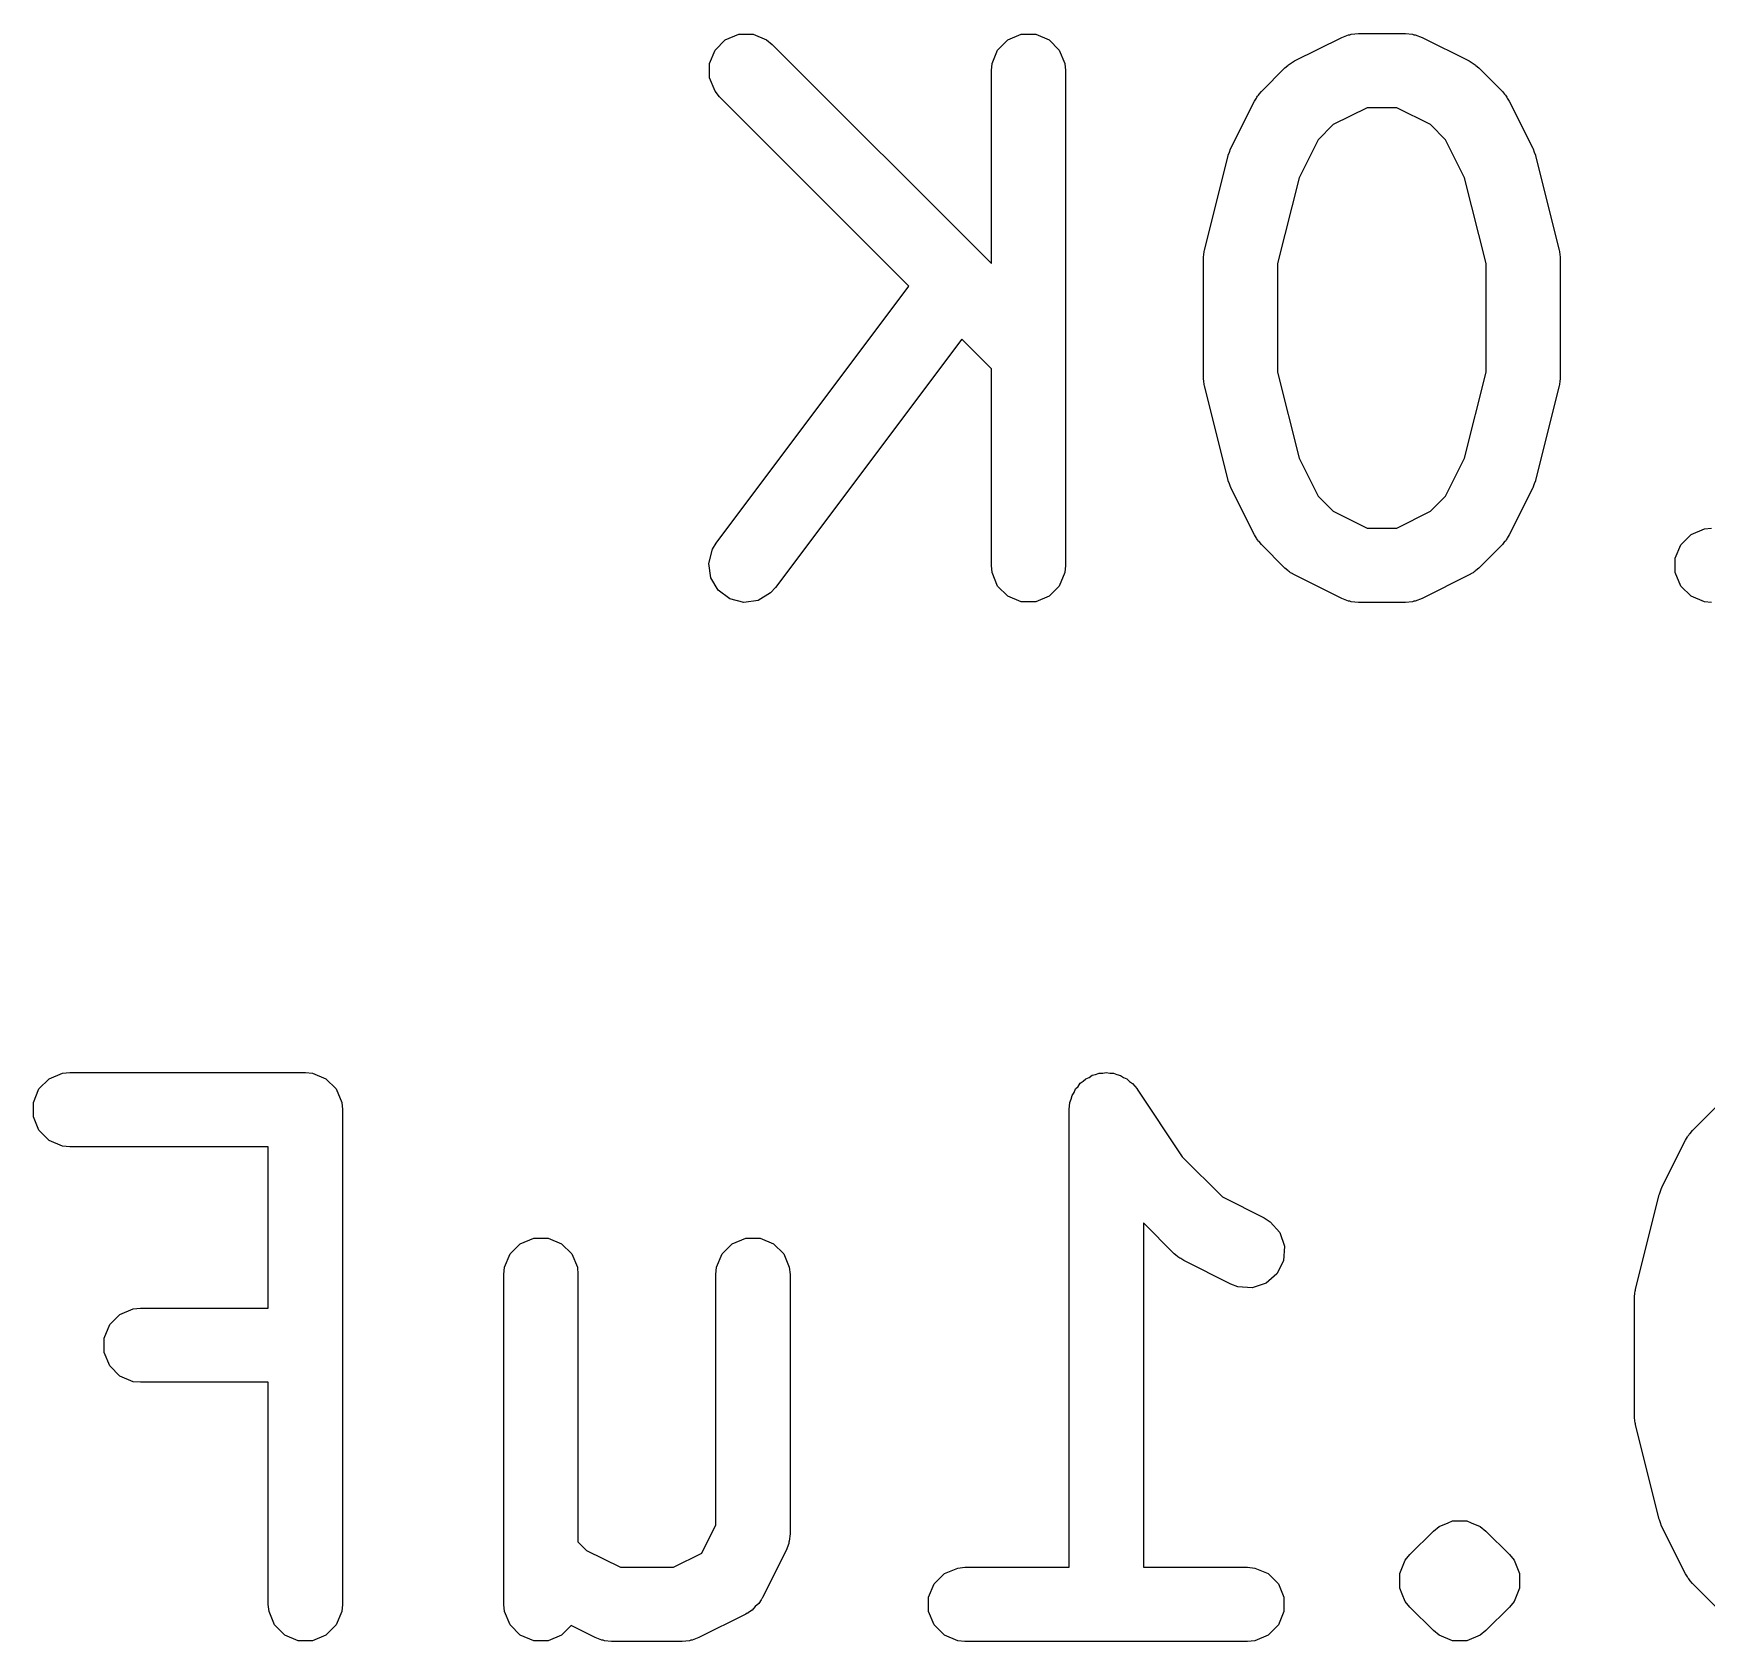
# Model space of a CAD drawing. Extents: x 2.01 to 5.6, y -4.28 to -1.65.
# Drawn here: x 3.9684 to 4.1016, y -3.7216 to -3.5937 of the extents above; entities that cross this region are included whole.
import ezdxf

# ---------------------------------------------------------------- set-up
doc = ezdxf.new("R2010")
doc.units = 0
doc.header["$MEASUREMENT"] = 0
doc.layers.add('BLACK', color=7, linetype='CONTINUOUS')

msp = doc.modelspace()

# ---------------------------------------------------------------- linework, layer by layer
at = {"layer": 'BLACK', "linetype": 'CONTINUOUS'}
for p, q in [((4.02348, -3.59419), (4.02455, -3.59375)), ((4.02455, -3.59375), (4.0257, -3.59375)), ((4.0257, -3.59375), (4.02676, -3.59419)), ((4.04598, -3.59419), (4.04704, -3.59375)), ((4.04704, -3.59375), (4.0482, -3.59375)), ((4.0482, -3.59375), (4.04926, -3.59419)), ((4.0688, -3.59588), (4.07255, -3.59401)), ((4.07255, -3.59401), (4.07309, -3.5938)), ((4.07309, -3.5938), (4.07319, -3.59379)), ((4.07319, -3.59379), (4.07329, -3.59375)), ((4.07329, -3.59375), (4.07387, -3.59369)), ((4.07387, -3.59369), (4.07762, -3.59369)), ((4.07762, -3.59369), (4.07819, -3.59375)), ((4.07819, -3.59375), (4.07829, -3.59379)), ((4.07829, -3.59379), (4.0784, -3.5938)), ((4.0784, -3.5938), (4.07894, -3.59401)), ((4.07894, -3.59401), (4.08269, -3.59588)), ((4.02223, -3.59607), (4.02267, -3.59501)), ((4.02267, -3.59501), (4.02348, -3.59419)), ((4.02676, -3.59419), (4.02721, -3.59456)), ((4.02721, -3.59456), (4.04467, -3.61201)), ((4.04472, -3.59607), (4.04516, -3.59501)), ((4.04516, -3.59501), (4.04598, -3.59419)), ((4.04926, -3.59419), (4.05007, -3.59501)), ((4.05007, -3.59501), (4.05052, -3.59607)), ((4.02223, -3.59722), (4.02223, -3.59607)), ((4.04467, -3.59665), (4.04472, -3.59607)), ((4.04467, -3.61201), (4.04467, -3.59665)), ((4.05052, -3.59607), (4.05057, -3.59665)), ((4.05057, -3.59665), (4.05057, -3.63602)), ((4.06615, -3.59831), (4.06803, -3.59643)), ((4.06803, -3.59643), (4.06825, -3.59625)), ((4.06825, -3.59625), (4.06831, -3.59619)), ((4.06831, -3.59619), (4.06839, -3.59613)), ((4.06839, -3.59613), (4.06848, -3.59607)), ((4.06848, -3.59607), (4.06855, -3.59604)), ((4.06855, -3.59604), (4.0688, -3.59588)), ((4.08269, -3.59588), (4.08293, -3.59604)), ((4.08293, -3.59604), (4.08301, -3.59607)), ((4.08301, -3.59607), (4.08309, -3.59613)), ((4.08309, -3.59613), (4.08318, -3.59619)), ((4.08318, -3.59619), (4.08323, -3.59625)), ((4.08323, -3.59625), (4.08345, -3.59643)), ((4.08345, -3.59643), (4.08533, -3.59831)), ((4.02267, -3.59829), (4.02223, -3.59722)), ((4.02303, -3.59873), (4.02267, -3.59829)), ((4.0381, -3.6138), (4.02303, -3.59873)), ((4.06373, -3.60282), (4.0656, -3.59908)), ((4.0656, -3.59908), (4.06576, -3.59883)), ((4.06576, -3.59883), (4.06579, -3.59876)), ((4.06579, -3.59876), (4.06585, -3.59867)), ((4.06585, -3.59867), (4.06591, -3.59859)), ((4.06591, -3.59859), (4.06597, -3.59853)), ((4.06597, -3.59853), (4.06615, -3.59831)), ((4.08533, -3.59831), (4.08551, -3.59853)), ((4.08551, -3.59853), (4.08557, -3.59859)), ((4.08557, -3.59859), (4.08563, -3.59867)), ((4.08563, -3.59867), (4.08569, -3.59876)), ((4.08569, -3.59876), (4.08572, -3.59883)), ((4.08572, -3.59883), (4.08588, -3.59908)), ((4.08588, -3.59908), (4.08776, -3.60282)), ((4.07456, -3.5996), (4.07187, -3.60095)), ((4.07692, -3.5996), (4.07456, -3.5996)), ((4.07962, -3.60095), (4.07692, -3.5996)), ((4.07187, -3.60095), (4.07067, -3.60215)), ((4.08081, -3.60215), (4.07962, -3.60095)), ((4.06352, -3.60337), (4.06361, -3.60313)), ((4.06361, -3.60313), (4.0637, -3.60288)), ((4.0637, -3.60288), (4.06371, -3.60287)), ((4.06371, -3.60287), (4.06373, -3.60282)), ((4.07067, -3.60215), (4.06915, -3.60518)), ((4.08233, -3.60518), (4.08081, -3.60215)), ((4.08776, -3.60282), (4.08777, -3.60287)), ((4.08777, -3.60287), (4.08778, -3.60288)), ((4.08778, -3.60288), (4.08787, -3.60313)), ((4.08787, -3.60313), (4.08796, -3.60337)), ((4.06163, -3.61093), (4.0635, -3.60343)), ((4.0635, -3.60343), (4.06352, -3.60339)), ((4.06352, -3.60339), (4.06352, -3.60337)), ((4.08796, -3.60337), (4.08796, -3.60339)), ((4.08796, -3.60339), (4.08798, -3.60343)), ((4.08798, -3.60343), (4.08985, -3.61093)), ((4.06915, -3.60518), (4.06744, -3.61201)), ((4.08404, -3.61201), (4.08233, -3.60518)), ((4.06154, -3.6115), (4.06157, -3.61129)), ((4.06157, -3.61129), (4.0616, -3.61107)), ((4.0616, -3.61107), (4.06161, -3.61103)), ((4.06161, -3.61103), (4.06163, -3.61093)), ((4.08985, -3.61093), (4.08987, -3.61103)), ((4.08987, -3.61103), (4.08989, -3.61107)), ((4.08989, -3.61107), (4.08991, -3.61129)), ((4.08991, -3.61129), (4.08994, -3.6115)), ((4.06155, -3.61154), (4.06154, -3.6115)), ((4.06154, -3.61164), (4.06155, -3.61154)), ((4.06154, -3.62102), (4.06154, -3.61164)), ((4.06744, -3.61201), (4.06744, -3.62065)), ((4.08404, -3.62065), (4.08404, -3.61201)), ((4.08994, -3.6115), (4.08993, -3.61154)), ((4.08993, -3.61154), (4.08994, -3.61164)), ((4.08994, -3.61164), (4.08994, -3.62102)), ((4.02276, -3.63424), (4.0381, -3.6138)), ((4.04231, -3.61801), (4.02748, -3.63779)), ((4.04467, -3.62037), (4.04231, -3.61801)), ((4.04467, -3.63602), (4.04467, -3.62037)), ((4.06744, -3.62065), (4.06915, -3.62749)), ((4.08233, -3.62749), (4.08404, -3.62065)), ((4.06155, -3.62112), (4.06154, -3.62102)), ((4.06154, -3.62116), (4.06155, -3.62112)), ((4.06157, -3.62138), (4.06154, -3.62116)), ((4.0616, -3.62159), (4.06157, -3.62138)), ((4.06161, -3.62163), (4.0616, -3.62159)), ((4.06163, -3.62173), (4.06161, -3.62163)), ((4.0635, -3.62923), (4.06163, -3.62173)), ((4.08985, -3.62173), (4.08798, -3.62923)), ((4.08987, -3.62163), (4.08985, -3.62173)), ((4.08989, -3.62159), (4.08987, -3.62163)), ((4.08991, -3.62138), (4.08989, -3.62159)), ((4.08994, -3.62116), (4.08991, -3.62138)), ((4.08994, -3.62102), (4.08993, -3.62112)), ((4.08993, -3.62112), (4.08994, -3.62116)), ((4.06915, -3.62749), (4.07067, -3.63052)), ((4.08081, -3.63052), (4.08233, -3.62749)), ((4.06352, -3.62928), (4.0635, -3.62923)), ((4.06352, -3.6293), (4.06352, -3.62928)), ((4.06361, -3.62954), (4.06352, -3.6293)), ((4.0637, -3.62978), (4.06361, -3.62954)), ((4.06371, -3.6298), (4.0637, -3.62978)), ((4.06373, -3.62984), (4.06371, -3.6298)), ((4.0656, -3.63359), (4.06373, -3.62984)), ((4.08776, -3.62984), (4.08588, -3.63359)), ((4.08777, -3.6298), (4.08776, -3.62984)), ((4.08778, -3.62978), (4.08777, -3.6298)), ((4.08787, -3.62954), (4.08778, -3.62978)), ((4.08796, -3.6293), (4.08787, -3.62954)), ((4.08798, -3.62923), (4.08796, -3.62928)), ((4.08796, -3.62928), (4.08796, -3.6293)), ((4.07067, -3.63052), (4.07187, -3.63171)), ((4.07962, -3.63171), (4.08081, -3.63052)), ((4.07187, -3.63171), (4.07456, -3.63306)), ((4.07692, -3.63306), (4.07962, -3.63171)), ((4.06576, -3.63384), (4.0656, -3.63359)), ((4.06579, -3.63391), (4.06576, -3.63384)), ((4.06585, -3.63399), (4.06579, -3.63391)), ((4.06591, -3.63408), (4.06585, -3.63399)), ((4.07456, -3.63306), (4.07692, -3.63306)), ((4.08563, -3.63399), (4.08557, -3.63408)), ((4.08569, -3.63391), (4.08563, -3.63399)), ((4.08572, -3.63384), (4.08569, -3.63391)), ((4.08588, -3.63359), (4.08572, -3.63384)), ((4.09953, -3.63438), (4.10035, -3.63356)), ((4.10035, -3.63356), (4.10141, -3.63312)), ((4.10141, -3.63312), (4.10199, -3.63306)), ((4.02217, -3.63586), (4.02246, -3.63474)), ((4.02246, -3.63474), (4.02276, -3.63424)), ((4.06597, -3.63413), (4.06591, -3.63408)), ((4.06615, -3.63435), (4.06597, -3.63413)), ((4.06803, -3.63623), (4.06615, -3.63435)), ((4.08533, -3.63435), (4.08345, -3.63623)), ((4.08551, -3.63413), (4.08533, -3.63435)), ((4.08557, -3.63408), (4.08551, -3.63413)), ((4.09909, -3.63544), (4.09953, -3.63438)), ((4.02234, -3.637), (4.02217, -3.63586)), ((4.04472, -3.63659), (4.04467, -3.63602)), ((4.04516, -3.63766), (4.04472, -3.63659)), ((4.05052, -3.63659), (4.05007, -3.63766)), ((4.05057, -3.63602), (4.05052, -3.63659)), ((4.06825, -3.63642), (4.06803, -3.63623)), ((4.06831, -3.63647), (4.06825, -3.63642)), ((4.06839, -3.63653), (4.06831, -3.63647)), ((4.06848, -3.6366), (4.06839, -3.63653)), ((4.06855, -3.63663), (4.06848, -3.6366)), ((4.0688, -3.63678), (4.06855, -3.63663)), ((4.08293, -3.63663), (4.08269, -3.63678)), ((4.08301, -3.6366), (4.08293, -3.63663)), ((4.08309, -3.63653), (4.08301, -3.6366)), ((4.08318, -3.63647), (4.08309, -3.63653)), ((4.08323, -3.63642), (4.08318, -3.63647)), ((4.08345, -3.63623), (4.08323, -3.63642)), ((4.09909, -3.63659), (4.09909, -3.63544)), ((4.09953, -3.63766), (4.09909, -3.63659)), ((4.02292, -3.63799), (4.02234, -3.637)), ((4.02748, -3.63779), (4.02709, -3.63821)), ((4.04598, -3.63847), (4.04516, -3.63766)), ((4.05007, -3.63766), (4.04926, -3.63847)), ((4.07255, -3.63866), (4.0688, -3.63678)), ((4.08269, -3.63678), (4.07894, -3.63866)), ((4.10035, -3.63847), (4.09953, -3.63766)), ((4.02385, -3.63868), (4.02292, -3.63799)), ((4.02496, -3.63896), (4.02385, -3.63868)), ((4.0261, -3.6388), (4.02496, -3.63896)), ((4.02709, -3.63821), (4.0261, -3.6388)), ((4.04704, -3.63891), (4.04598, -3.63847)), ((4.0482, -3.63891), (4.04704, -3.63891)), ((4.04926, -3.63847), (4.0482, -3.63891)), ((4.07309, -3.63886), (4.07255, -3.63866)), ((4.07319, -3.63887), (4.07309, -3.63886)), ((4.07329, -3.63891), (4.07319, -3.63887)), ((4.07387, -3.63897), (4.07329, -3.63891)), ((4.07762, -3.63897), (4.07387, -3.63897)), ((4.07819, -3.63891), (4.07762, -3.63897)), ((4.07829, -3.63887), (4.07819, -3.63891)), ((4.0784, -3.63886), (4.07829, -3.63887)), ((4.07894, -3.63866), (4.0784, -3.63886)), ((4.10141, -3.63891), (4.10035, -3.63847)), ((4.10199, -3.63897), (4.10141, -3.63891)), ((3.96968, -3.67687), (3.97074, -3.67643)), ((3.97074, -3.67643), (3.97132, -3.67637)), ((3.97132, -3.67637), (3.99006, -3.67637)), ((3.99006, -3.67637), (3.99064, -3.67643)), ((3.99064, -3.67643), (3.9917, -3.67687)), ((4.05244, -3.67676), (4.05268, -3.67659)), ((4.05268, -3.67659), (4.05296, -3.67654)), ((4.05296, -3.67654), (4.05323, -3.67643)), ((4.05323, -3.67643), (4.05352, -3.67643)), ((4.05352, -3.67643), (4.05381, -3.67637)), ((4.05381, -3.67637), (4.05409, -3.67643)), ((4.05409, -3.67643), (4.05438, -3.67643)), ((4.05438, -3.67643), (4.05465, -3.67654)), ((4.05465, -3.67654), (4.05494, -3.6766)), ((4.05494, -3.6766), (4.05518, -3.67676)), ((3.96842, -3.67875), (3.96886, -3.67768)), ((3.96886, -3.67768), (3.96968, -3.67687)), ((3.9917, -3.67687), (3.99252, -3.67768)), ((3.99252, -3.67768), (3.99296, -3.67875)), ((4.05124, -3.67795), (4.05135, -3.67768)), ((4.05135, -3.67768), (4.05156, -3.67748)), ((4.05156, -3.67748), (4.05172, -3.67723)), ((4.05172, -3.67723), (4.05196, -3.67707)), ((4.05196, -3.67707), (4.05217, -3.67687)), ((4.05217, -3.67687), (4.05244, -3.67676)), ((4.05518, -3.67676), (4.05545, -3.67687)), ((4.05545, -3.67687), (4.05565, -3.67708)), ((4.05565, -3.67708), (4.0559, -3.67724)), ((4.0559, -3.67724), (4.05626, -3.67768)), ((4.05626, -3.67768), (4.05626, -3.67768)), ((4.05626, -3.67768), (4.05626, -3.67768)), ((4.05626, -3.67768), (4.05626, -3.67769)), ((4.05626, -3.67769), (4.05985, -3.68307)), ((3.96842, -3.6799), (3.96842, -3.67875)), ((3.99296, -3.67875), (3.99302, -3.67932)), ((4.05085, -3.67932), (4.05091, -3.67875)), ((4.05091, -3.67875), (4.05102, -3.67848)), ((4.05102, -3.67848), (4.05108, -3.67819)), ((4.05108, -3.67819), (4.05124, -3.67795)), ((4.10046, -3.68099), (4.10234, -3.67911)), ((3.96886, -3.68096), (3.96842, -3.6799)), ((3.99302, -3.67932), (3.99302, -3.71869)), ((4.05085, -3.71574), (4.05085, -3.67932)), ((4.05085, -3.67932), (4.05085, -3.67932)), ((4.05085, -3.67932), (4.05085, -3.67932)), ((4.05085, -3.67932), (4.05085, -3.67932)), ((3.96968, -3.68178), (3.96886, -3.68096)), ((3.97074, -3.68222), (3.96968, -3.68178)), ((4.09803, -3.6855), (4.09991, -3.68175)), ((4.09991, -3.68175), (4.10006, -3.6815)), ((4.10006, -3.6815), (4.10009, -3.68143)), ((4.10009, -3.68143), (4.10016, -3.68135)), ((4.10016, -3.68135), (4.10022, -3.68126)), ((4.10022, -3.68126), (4.10028, -3.68121)), ((4.10028, -3.68121), (4.10046, -3.68099)), ((3.97132, -3.68228), (3.97074, -3.68222)), ((3.98711, -3.68228), (3.97132, -3.68228)), ((3.98711, -3.69512), (3.98711, -3.68228)), ((4.05985, -3.68307), (4.06305, -3.68627)), ((4.09783, -3.68604), (4.09792, -3.6858)), ((4.09792, -3.6858), (4.09801, -3.68556)), ((4.09801, -3.68556), (4.09802, -3.68554)), ((4.09802, -3.68554), (4.09803, -3.6855)), ((4.06305, -3.68627), (4.06637, -3.68793)), ((4.09594, -3.69361), (4.09781, -3.68611)), ((4.09781, -3.68611), (4.09783, -3.68606)), ((4.09783, -3.68606), (4.09783, -3.68604)), ((4.05922, -3.69079), (4.05676, -3.68833)), ((4.05676, -3.68833), (4.05676, -3.71574)), ((4.06637, -3.68793), (4.06686, -3.68824)), ((4.06686, -3.68824), (4.06762, -3.68911)), ((4.00717, -3.68999), (4.00824, -3.68955)), ((4.00824, -3.68955), (4.00939, -3.68955)), ((4.00939, -3.68955), (4.01045, -3.68999)), ((4.02404, -3.68999), (4.02511, -3.68955)), ((4.02511, -3.68955), (4.02626, -3.68955)), ((4.02626, -3.68955), (4.02732, -3.68999)), ((4.06762, -3.68911), (4.06798, -3.6902)), ((4.00592, -3.69187), (4.00636, -3.69081)), ((4.00636, -3.69081), (4.00717, -3.68999)), ((4.01045, -3.68999), (4.01127, -3.69081)), ((4.01127, -3.69081), (4.01171, -3.69187)), ((4.02279, -3.69187), (4.02323, -3.69081)), ((4.02323, -3.69081), (4.02404, -3.68999)), ((4.02732, -3.68999), (4.02814, -3.69081)), ((4.02814, -3.69081), (4.02858, -3.69187)), ((4.05944, -3.69097), (4.05922, -3.69079)), ((4.05949, -3.69103), (4.05944, -3.69097)), ((4.05958, -3.69109), (4.05949, -3.69103)), ((4.05966, -3.69115), (4.05958, -3.69109)), ((4.05974, -3.69118), (4.05966, -3.69115)), ((4.05998, -3.69134), (4.05974, -3.69118)), ((4.06798, -3.6902), (4.0679, -3.69135)), ((4.00586, -3.69245), (4.00592, -3.69187)), ((4.00586, -3.71869), (4.00586, -3.69245)), ((4.01171, -3.69187), (4.01176, -3.69245)), ((4.01176, -3.69245), (4.01176, -3.71372)), ((4.02273, -3.69245), (4.02279, -3.69187)), ((4.02273, -3.71237), (4.02273, -3.69245)), ((4.02858, -3.69187), (4.02864, -3.69245)), ((4.02864, -3.69245), (4.02864, -3.71307)), ((4.06373, -3.69321), (4.05998, -3.69134)), ((4.06739, -3.69238), (4.06652, -3.69314)), ((4.0679, -3.69135), (4.06739, -3.69238)), ((4.06427, -3.69342), (4.06373, -3.69321)), ((4.06542, -3.6935), (4.06427, -3.69342)), ((4.06652, -3.69314), (4.06542, -3.6935)), ((4.09588, -3.69396), (4.0959, -3.69375)), ((4.0959, -3.69375), (4.09592, -3.69371)), ((4.09592, -3.69371), (4.09594, -3.69361)), ((3.9753, -3.69562), (3.97636, -3.69518)), ((3.97636, -3.69518), (3.97694, -3.69512)), ((3.97694, -3.69512), (3.98711, -3.69512)), ((4.09585, -3.69418), (4.09588, -3.69396)), ((4.09586, -3.69422), (4.09585, -3.69418)), ((4.09585, -3.69432), (4.09586, -3.69422)), ((4.09585, -3.7037), (4.09585, -3.69432)), ((3.97404, -3.6975), (3.97449, -3.69643)), ((3.97449, -3.69643), (3.9753, -3.69562)), ((3.97404, -3.69865), (3.97404, -3.6975)), ((3.97449, -3.69971), (3.97404, -3.69865)), ((3.9753, -3.70053), (3.97449, -3.69971)), ((3.97636, -3.70097), (3.9753, -3.70053)), ((3.97694, -3.70102), (3.97636, -3.70097)), ((3.98711, -3.70102), (3.97694, -3.70102)), ((3.98711, -3.71869), (3.98711, -3.70102)), ((4.09586, -3.7038), (4.09585, -3.7037)), ((4.09585, -3.70384), (4.09586, -3.7038)), ((4.09588, -3.70405), (4.09585, -3.70384)), ((4.0959, -3.70427), (4.09588, -3.70405)), ((4.09592, -3.70431), (4.0959, -3.70427)), ((4.09594, -3.70441), (4.09592, -3.70431)), ((4.09781, -3.71191), (4.09594, -3.70441)), ((4.02161, -3.71462), (4.02273, -3.71237)), ((4.07984, -3.71286), (4.08029, -3.71249)), ((4.08029, -3.71249), (4.08101, -3.71219)), ((4.08029, -3.71249), (4.08029, -3.71249)), ((4.08101, -3.71219), (4.08135, -3.71205)), ((4.08135, -3.71205), (4.0825, -3.71205)), ((4.0825, -3.71205), (4.0825, -3.71205)), ((4.0825, -3.71205), (4.08285, -3.71219)), ((4.08285, -3.71219), (4.08357, -3.71249)), ((4.08357, -3.71249), (4.08357, -3.71249)), ((4.08357, -3.71249), (4.08402, -3.71286)), ((4.09783, -3.71195), (4.09781, -3.71191)), ((4.09783, -3.71197), (4.09783, -3.71195)), ((4.09792, -3.71221), (4.09783, -3.71197)), ((4.09801, -3.71246), (4.09792, -3.71221)), ((4.09802, -3.71247), (4.09801, -3.71246)), ((4.09803, -3.71252), (4.09802, -3.71247)), ((4.09991, -3.71626), (4.09803, -3.71252)), ((4.01176, -3.71372), (4.01244, -3.71439)), ((4.02853, -3.71385), (4.02833, -3.71439)), ((4.02854, -3.71374), (4.02853, -3.71385)), ((4.02858, -3.71365), (4.02854, -3.71374)), ((4.02864, -3.71307), (4.02858, -3.71365)), ((4.07796, -3.71473), (4.07984, -3.71286)), ((4.08402, -3.71286), (4.08589, -3.71473)), ((4.01244, -3.71439), (4.01513, -3.71574)), ((4.01936, -3.71574), (4.02161, -3.71462)), ((4.02833, -3.71439), (4.02645, -3.71814)), ((4.07716, -3.71624), (4.0776, -3.71518)), ((4.0776, -3.71518), (4.07796, -3.71473)), ((4.08589, -3.71473), (4.08626, -3.71518)), ((4.08626, -3.71518), (4.0867, -3.71624)), ((4.01513, -3.71574), (4.01936, -3.71574)), ((4.0401, -3.71705), (4.04092, -3.71624)), ((4.04092, -3.71624), (4.04198, -3.7158)), ((4.04198, -3.7158), (4.04256, -3.71574)), ((4.04256, -3.71574), (4.05085, -3.71574)), ((4.05676, -3.71574), (4.06505, -3.71574)), ((4.06505, -3.71574), (4.06563, -3.7158)), ((4.06563, -3.7158), (4.06669, -3.71624)), ((4.06669, -3.71624), (4.06751, -3.71705)), ((4.07716, -3.71739), (4.07716, -3.71624)), ((4.0867, -3.71624), (4.0867, -3.71624)), ((4.0867, -3.71624), (4.0867, -3.71739)), ((4.10006, -3.71651), (4.09991, -3.71626)), ((4.10009, -3.71658), (4.10006, -3.71651)), ((4.03966, -3.71812), (4.0401, -3.71705)), ((4.06751, -3.71705), (4.06795, -3.71812)), ((4.07735, -3.71787), (4.07716, -3.71739)), ((4.0776, -3.71846), (4.07735, -3.71787)), ((4.0867, -3.71739), (4.08626, -3.71846)), ((4.10016, -3.71667), (4.10009, -3.71658)), ((4.10022, -3.71675), (4.10016, -3.71667)), ((4.10028, -3.71681), (4.10022, -3.71675)), ((4.10046, -3.71703), (4.10028, -3.71681)), ((4.10234, -3.71891), (4.10046, -3.71703)), ((3.98717, -3.71927), (3.98711, -3.71869)), ((3.99302, -3.71869), (3.99296, -3.71927)), ((4.00592, -3.71927), (4.00586, -3.71869)), ((4.02562, -3.71915), (4.02533, -3.71934)), ((4.02586, -3.71887), (4.02562, -3.71915)), ((4.02614, -3.71863), (4.02586, -3.71887)), ((4.02633, -3.71834), (4.02614, -3.71863)), ((4.02637, -3.71828), (4.02633, -3.71834)), ((4.02639, -3.71824), (4.02637, -3.71828)), ((4.02645, -3.71814), (4.02639, -3.71824)), ((4.03966, -3.71927), (4.03966, -3.71812)), ((4.06795, -3.71812), (4.06795, -3.71927)), ((4.07796, -3.71891), (4.0776, -3.71846)), ((4.07984, -3.72078), (4.07796, -3.71891)), ((4.08589, -3.71891), (4.08402, -3.72078)), ((4.08626, -3.71846), (4.08589, -3.71891)), ((3.98761, -3.72033), (3.98717, -3.71927)), ((3.98842, -3.72115), (3.98761, -3.72033)), ((3.99252, -3.72033), (3.9917, -3.72115)), ((3.99296, -3.71927), (3.99252, -3.72033)), ((4.00636, -3.72033), (4.00592, -3.71927)), ((4.00717, -3.72115), (4.00636, -3.72033)), ((4.01122, -3.72038), (4.01045, -3.72115)), ((4.01312, -3.72133), (4.01122, -3.72038)), ((4.02513, -3.71946), (4.02138, -3.72133)), ((4.02523, -3.7194), (4.02513, -3.71946)), ((4.02527, -3.71938), (4.02523, -3.7194)), ((4.02533, -3.71934), (4.02527, -3.71938)), ((4.0401, -3.72033), (4.03966, -3.71927)), ((4.04092, -3.72115), (4.0401, -3.72033)), ((4.06751, -3.72033), (4.06669, -3.72115)), ((4.06795, -3.71927), (4.06751, -3.72033)), ((3.98949, -3.72159), (3.98842, -3.72115)), ((3.99064, -3.72159), (3.98949, -3.72159)), ((3.9917, -3.72115), (3.99064, -3.72159)), ((4.00824, -3.72159), (4.00717, -3.72115)), ((4.00939, -3.72159), (4.00824, -3.72159)), ((4.01045, -3.72115), (4.00939, -3.72159)), ((4.01366, -3.72154), (4.01312, -3.72133)), ((4.01376, -3.72155), (4.01366, -3.72154)), ((4.01386, -3.72159), (4.01376, -3.72155)), ((4.01444, -3.72165), (4.01386, -3.72159)), ((4.02006, -3.72165), (4.01444, -3.72165)), ((4.02064, -3.72159), (4.02006, -3.72165)), ((4.02073, -3.72155), (4.02064, -3.72159)), ((4.02084, -3.72154), (4.02073, -3.72155)), ((4.02138, -3.72133), (4.02084, -3.72154)), ((4.04198, -3.72159), (4.04092, -3.72115)), ((4.04256, -3.72165), (4.04198, -3.72159)), ((4.06505, -3.72165), (4.04256, -3.72165)), ((4.06563, -3.72159), (4.06505, -3.72165)), ((4.06669, -3.72115), (4.06563, -3.72159)), ((4.08029, -3.72115), (4.07984, -3.72078)), ((4.08135, -3.72159), (4.08029, -3.72115)), ((4.0825, -3.72159), (4.08135, -3.72159)), ((4.08135, -3.72159), (4.08135, -3.72159)), ((4.08357, -3.72115), (4.0825, -3.72159)), ((4.0825, -3.72159), (4.0825, -3.72159)), ((4.08402, -3.72078), (4.08357, -3.72115))]:
    msp.add_line(p, q, dxfattribs=at)

doc.saveas('drawing.dxf')
